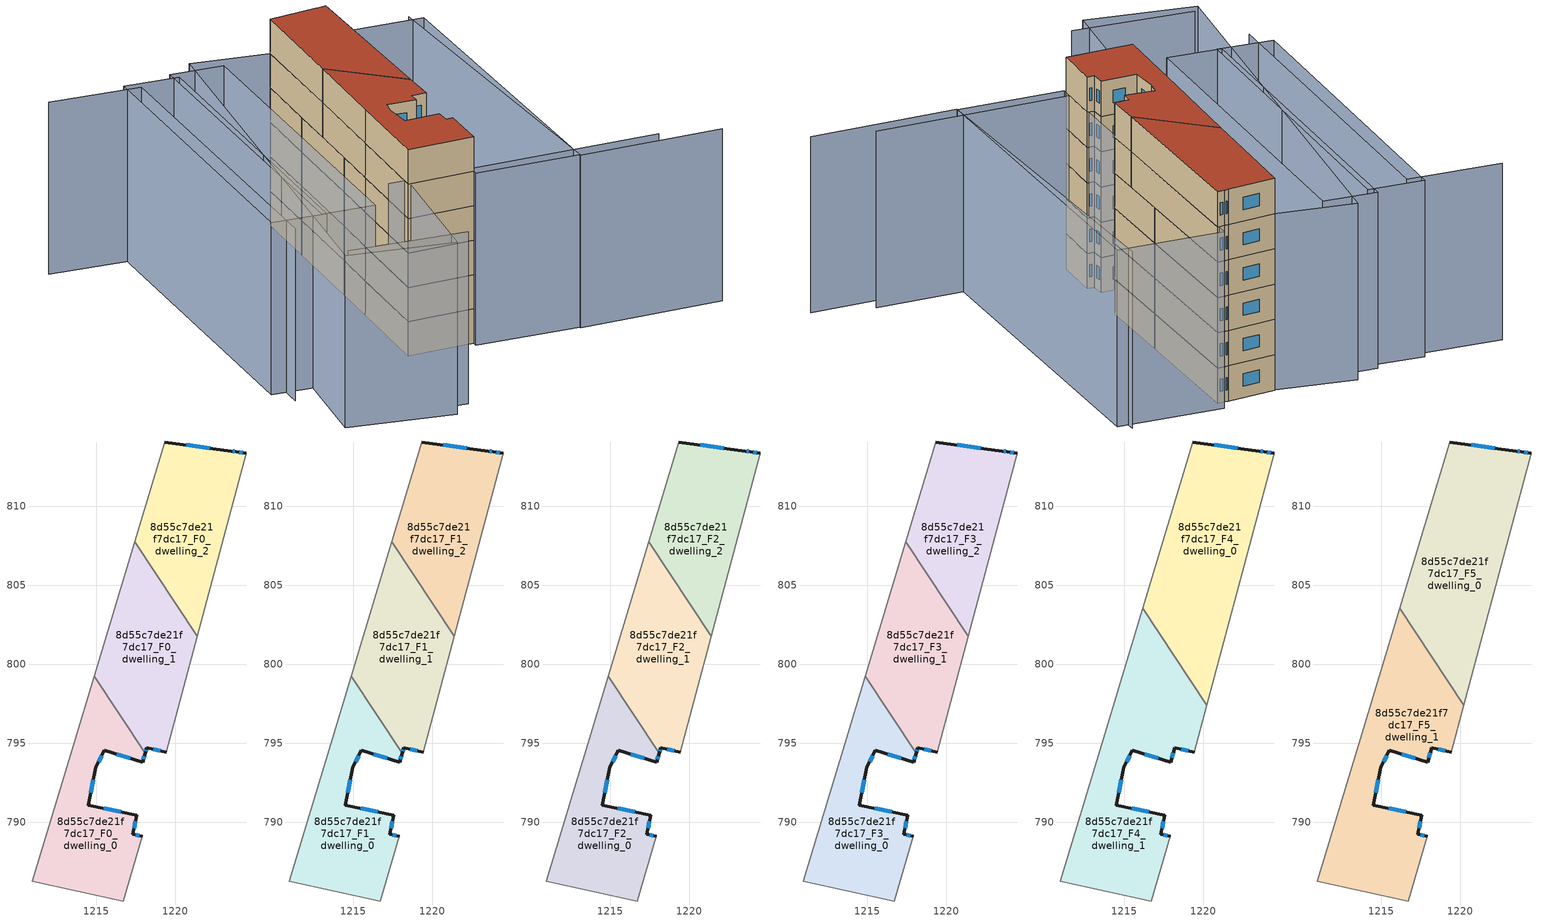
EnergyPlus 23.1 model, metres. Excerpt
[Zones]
8d55c7de21f7dc17_F0_dwelling_0
 floor ground (EU_floor_Construction): 1214.88,799.25 1218.1,794.38 1217.93,793.8 1215.51,794.57 1214.98,793.47 1214.49,791.08 1217.56,790.45 1217.31,789.24 1217.9,789.11 1216.69,785.01 1210.96,786.25 1213.59,794.94 z0
 wall outside (EU_wall_Construction): 1217.9,789.11 1217.31,789.24 1217.56,790.45 1214.49,791.08 1214.98,793.47 1215.51,794.57 1217.93,793.8 1218.1,794.38 z0:3
 wall adiabatic (EU_wall_Construction): 1214.88,799.25 1213.59,794.94 1210.96,786.25 1216.69,785.01 1217.9,789.11 z0:3
 wall to 8d55c7de21f7dc17_F0_dwelling_1 (EU_wall_Construction): 1218.1,794.38 1214.88,799.25 z0:3
 window (EU_Window_Construction): 1216.56,790.65 1215.49,790.88 / 1217.39,789.63 1217.48,790.06 / 1217.71,789.15 1217.5,789.2 / 1217.99,793.99 1218.05,794.19 / 1216.3,794.32 1217.14,794.05 / 1215.15,793.83 1215.34,794.21 / 1214.65,791.86 1214.82,792.69 z0.98:2.02
8d55c7de21f7dc17_F0_dwelling_1
 floor ground (EU_floor_Construction): 1217.44,807.76 1221.4,801.77 1219.44,794.42 1218.2,794.7 1218.1,794.38 1214.88,799.25 z0
 wall outside (EU_wall_Construction): 1218.1,794.38 1218.2,794.7 1219.44,794.42 z0:3
 wall adiabatic (EU_wall_Construction): 1217.44,807.76 1214.88,799.25 / 1219.44,794.42 1221.4,801.77 z0:3
 wall to 8d55c7de21f7dc17_F0_dwelling_2 (EU_wall_Construction): 1221.4,801.77 1217.44,807.76 z0:3
 window (EU_Window_Construction): 1218.6,794.61 1219.04,794.51 / 1218.13,794.48 1218.17,794.59 z0.98:2.02
8d55c7de21f7dc17_F0_dwelling_2
 floor ground (EU_floor_Construction): 1224.48,813.36 1221.4,801.77 1217.44,807.76 1219.34,814.07 1223.55,813.5 1223.85,813.46 z0
 wall outside (EU_wall_Construction): 1224.48,813.36 1223.85,813.46 1223.55,813.5 1219.34,814.07 z0:3
 wall adiabatic (EU_wall_Construction): 1221.4,801.77 1224.48,813.36 / 1219.34,814.07 1217.44,807.76 z0:3
 window (EU_Window_Construction): 1222.18,813.68 1220.71,813.88 / 1223.75,813.47 1223.65,813.49 / 1224.27,813.39 1224.05,813.43 z0.98:2.02
8d55c7de21f7dc17_F1_dwelling_0
 floor to 8d55c7de21f7dc17_F0_dwelling_0 (EU_floor_Construction): 1214.88,799.25 1218.1,794.38 1217.93,793.8 1215.51,794.57 1214.98,793.47 1214.49,791.08 1217.56,790.45 1217.31,789.24 1217.9,789.11 1216.69,785.01 1210.96,786.25 1213.59,794.94 z3
 wall outside (EU_wall_Construction): 1217.9,789.11 1217.31,789.24 1217.56,790.45 1214.49,791.08 1214.98,793.47 1215.51,794.57 1217.93,793.8 1218.1,794.38 z3:6
 wall adiabatic (EU_wall_Construction): 1214.88,799.25 1213.59,794.94 1210.96,786.25 1216.69,785.01 1217.9,789.11 z3:6
 wall to 8d55c7de21f7dc17_F1_dwelling_1 (EU_wall_Construction): 1218.1,794.38 1214.88,799.25 z3:6
 window (EU_Window_Construction): 1216.56,790.65 1215.49,790.88 / 1217.39,789.63 1217.48,790.06 / 1217.71,789.15 1217.5,789.2 / 1217.99,793.99 1218.05,794.19 / 1216.3,794.32 1217.14,794.05 / 1215.15,793.83 1215.34,794.21 / 1214.65,791.86 1214.82,792.69 z3.98:5.02
8d55c7de21f7dc17_F1_dwelling_1
 floor to 8d55c7de21f7dc17_F0_dwelling_1 (EU_floor_Construction): 1217.44,807.76 1221.4,801.77 1219.44,794.42 1218.2,794.7 1218.1,794.38 1214.88,799.25 z3
 wall outside (EU_wall_Construction): 1218.1,794.38 1218.2,794.7 1219.44,794.42 z3:6
 wall adiabatic (EU_wall_Construction): 1217.44,807.76 1214.88,799.25 / 1219.44,794.42 1221.4,801.77 z3:6
 wall to 8d55c7de21f7dc17_F1_dwelling_2 (EU_wall_Construction): 1221.4,801.77 1217.44,807.76 z3:6
 window (EU_Window_Construction): 1218.6,794.61 1219.04,794.51 / 1218.13,794.48 1218.17,794.59 z3.98:5.02
8d55c7de21f7dc17_F1_dwelling_2
 floor to 8d55c7de21f7dc17_F0_dwelling_2 (EU_floor_Construction): 1224.48,813.36 1221.4,801.77 1217.44,807.76 1219.34,814.07 1223.55,813.5 1223.85,813.46 z3
 wall outside (EU_wall_Construction): 1224.48,813.36 1223.85,813.46 1223.55,813.5 1219.34,814.07 z3:6
 wall adiabatic (EU_wall_Construction): 1221.4,801.77 1224.48,813.36 / 1219.34,814.07 1217.44,807.76 z3:6
 window (EU_Window_Construction): 1222.18,813.68 1220.71,813.88 / 1223.75,813.47 1223.65,813.49 / 1224.27,813.39 1224.05,813.43 z3.98:5.02
8d55c7de21f7dc17_F2_dwelling_0
 floor to 8d55c7de21f7dc17_F1_dwelling_0 (EU_floor_Construction): 1214.88,799.25 1218.1,794.38 1217.93,793.8 1215.51,794.57 1214.98,793.47 1214.49,791.08 1217.56,790.45 1217.31,789.24 1217.9,789.11 1216.69,785.01 1210.96,786.25 1213.59,794.94 z6
 wall outside (EU_wall_Construction): 1217.9,789.11 1217.31,789.24 1217.56,790.45 1214.49,791.08 1214.98,793.47 1215.51,794.57 1217.93,793.8 1218.1,794.38 z6:9
 wall adiabatic (EU_wall_Construction): 1214.88,799.25 1213.59,794.94 1210.96,786.25 1216.69,785.01 1217.9,789.11 z6:9
 wall to 8d55c7de21f7dc17_F2_dwelling_1 (EU_wall_Construction): 1218.1,794.38 1214.88,799.25 z6:9
 window (EU_Window_Construction): 1216.56,790.65 1215.49,790.88 / 1217.39,789.63 1217.48,790.06 / 1217.71,789.15 1217.5,789.2 / 1217.99,793.99 1218.05,794.19 / 1216.3,794.32 1217.14,794.05 / 1215.15,793.83 1215.34,794.21 / 1214.65,791.86 1214.82,792.69 z6.98:8.02
8d55c7de21f7dc17_F2_dwelling_1
 floor to 8d55c7de21f7dc17_F1_dwelling_1 (EU_floor_Construction): 1217.44,807.76 1221.4,801.77 1219.44,794.42 1218.2,794.7 1218.1,794.38 1214.88,799.25 z6
 wall outside (EU_wall_Construction): 1218.1,794.38 1218.2,794.7 1219.44,794.42 z6:9
 wall adiabatic (EU_wall_Construction): 1217.44,807.76 1214.88,799.25 / 1219.44,794.42 1221.4,801.77 z6:9
 wall to 8d55c7de21f7dc17_F2_dwelling_2 (EU_wall_Construction): 1221.4,801.77 1217.44,807.76 z6:9
 window (EU_Window_Construction): 1218.6,794.61 1219.04,794.51 / 1218.13,794.48 1218.17,794.59 z6.98:8.02
8d55c7de21f7dc17_F2_dwelling_2
 floor to 8d55c7de21f7dc17_F1_dwelling_2 (EU_floor_Construction): 1224.48,813.36 1221.4,801.77 1217.44,807.76 1219.34,814.07 1223.55,813.5 1223.85,813.46 z6
 wall outside (EU_wall_Construction): 1224.48,813.36 1223.85,813.46 1223.55,813.5 1219.34,814.07 z6:9
 wall adiabatic (EU_wall_Construction): 1221.4,801.77 1224.48,813.36 / 1219.34,814.07 1217.44,807.76 z6:9
 window (EU_Window_Construction): 1222.18,813.68 1220.71,813.88 / 1223.75,813.47 1223.65,813.49 / 1224.27,813.39 1224.05,813.43 z6.98:8.02
8d55c7de21f7dc17_F3_dwelling_0
 floor to 8d55c7de21f7dc17_F2_dwelling_0 (EU_floor_Construction): 1214.88,799.25 1218.1,794.38 1217.93,793.8 1215.51,794.57 1214.98,793.47 1214.49,791.08 1217.56,790.45 1217.31,789.24 1217.9,789.11 1216.69,785.01 1210.96,786.25 1213.59,794.94 z9
 wall outside (EU_wall_Construction): 1217.9,789.11 1217.31,789.24 1217.56,790.45 1214.49,791.08 1214.98,793.47 1215.51,794.57 1217.93,793.8 1218.1,794.38 z9:12
 wall adiabatic (EU_wall_Construction): 1214.88,799.25 1213.59,794.94 1210.96,786.25 1216.69,785.01 1217.9,789.11 z9:12
 wall to 8d55c7de21f7dc17_F3_dwelling_1 (EU_wall_Construction): 1218.1,794.38 1214.88,799.25 z9:12
 window (EU_Window_Construction): 1216.56,790.65 1215.49,790.88 / 1217.39,789.63 1217.48,790.06 / 1217.71,789.15 1217.5,789.2 / 1217.99,793.99 1218.05,794.19 / 1216.3,794.32 1217.14,794.05 / 1215.15,793.83 1215.34,794.21 / 1214.65,791.86 1214.82,792.69 z9.98:11.02
8d55c7de21f7dc17_F3_dwelling_1
 floor to 8d55c7de21f7dc17_F2_dwelling_1 (EU_floor_Construction): 1217.44,807.76 1221.4,801.77 1219.44,794.42 1218.2,794.7 1218.1,794.38 1214.88,799.25 z9
 wall outside (EU_wall_Construction): 1218.1,794.38 1218.2,794.7 1219.44,794.42 z9:12
 wall adiabatic (EU_wall_Construction): 1217.44,807.76 1214.88,799.25 / 1219.44,794.42 1221.4,801.77 z9:12
 wall to 8d55c7de21f7dc17_F3_dwelling_2 (EU_wall_Construction): 1221.4,801.77 1217.44,807.76 z9:12
 window (EU_Window_Construction): 1218.6,794.61 1219.04,794.51 / 1218.13,794.48 1218.17,794.59 z9.98:11.02
8d55c7de21f7dc17_F3_dwelling_2
 floor to 8d55c7de21f7dc17_F2_dwelling_2 (EU_floor_Construction): 1224.48,813.36 1221.4,801.77 1217.44,807.76 1219.34,814.07 1223.55,813.5 1223.85,813.46 z9
 wall outside (EU_wall_Construction): 1224.48,813.36 1223.85,813.46 1223.55,813.5 1219.34,814.07 z9:12
 wall adiabatic (EU_wall_Construction): 1221.4,801.77 1224.48,813.36 / 1219.34,814.07 1217.44,807.76 z9:12
 window (EU_Window_Construction): 1222.18,813.68 1220.71,813.88 / 1223.75,813.47 1223.65,813.49 / 1224.27,813.39 1224.05,813.43 z9.98:11.02
8d55c7de21f7dc17_F4_dwelling_0
 floor to 8d55c7de21f7dc17_F3_dwelling_2 (EU_floor_Construction): 1224.48,813.36 1221.4,801.77 1217.44,807.76 1219.34,814.07 1223.55,813.5 1223.85,813.46 z12
 floor to 8d55c7de21f7dc17_F3_dwelling_1 (EU_floor_Construction): 1217.44,807.76 1221.4,801.77 1220.23,797.4 1216.18,803.55 z12
 wall outside (EU_wall_Construction): 1224.48,813.36 1223.85,813.46 1223.55,813.5 1219.34,814.07 z12:15
 wall adiabatic (EU_wall_Construction): 1220.23,797.4 1224.48,813.36 / 1219.34,814.07 1216.18,803.55 z12:15
 wall to 8d55c7de21f7dc17_F4_dwelling_1 (EU_wall_Construction): 1216.18,803.55 1220.23,797.4 z12:15
 window (EU_Window_Construction): 1223.75,813.47 1223.65,813.49 / 1224.27,813.39 1224.05,813.43 / 1222.18,813.68 1220.71,813.88 z12.98:14.02
8d55c7de21f7dc17_F4_dwelling_1
 floor to 8d55c7de21f7dc17_F3_dwelling_0 (EU_floor_Construction): 1214.88,799.25 1218.1,794.38 1217.93,793.8 1215.51,794.57 1214.98,793.47 1214.49,791.08 1217.56,790.45 1217.31,789.24 1217.9,789.11 1216.69,785.01 1210.96,786.25 1213.59,794.94 z12
 floor to 8d55c7de21f7dc17_F3_dwelling_1 (EU_floor_Construction): 1216.18,803.55 1220.23,797.4 1219.44,794.42 1218.2,794.7 1218.1,794.38 1214.88,799.25 z12
 wall outside (EU_wall_Construction): 1217.9,789.11 1217.31,789.24 1217.56,790.45 1214.49,791.08 1214.98,793.47 1215.51,794.57 1217.93,793.8 1218.2,794.7 1219.44,794.42 z12:15
 wall adiabatic (EU_wall_Construction): 1216.18,803.55 1213.59,794.94 1210.96,786.25 1216.69,785.01 1217.9,789.11 / 1219.44,794.42 1220.23,797.4 z12:15
 window (EU_Window_Construction): 1215.15,793.83 1215.34,794.21 / 1214.65,791.86 1214.82,792.69 / 1216.56,790.65 1215.49,790.88 / 1217.39,789.63 1217.48,790.06 / 1217.71,789.15 1217.5,789.2 / 1218.6,794.61 1219.04,794.51 / 1218.02,794.09 1218.11,794.41 / 1216.3,794.32 1217.14,794.05 z12.98:14.02
8d55c7de21f7dc17_F5_dwelling_0
 floor to 8d55c7de21f7dc17_F4_dwelling_0 (EU_floor_Construction): 1224.48,813.36 1220.23,797.4 1216.18,803.55 1219.34,814.07 1223.55,813.5 1223.85,813.46 z15
 wall outside (EU_wall_Construction): 1224.48,813.36 1223.85,813.46 1223.55,813.5 1219.34,814.07 z15:18
 wall adiabatic (EU_wall_Construction): 1220.23,797.4 1224.48,813.36 / 1219.34,814.07 1216.18,803.55 z15:18
 wall to 8d55c7de21f7dc17_F5_dwelling_1 (EU_wall_Construction): 1216.18,803.55 1220.23,797.4 z15:18
 window (EU_Window_Construction): 1223.75,813.47 1223.65,813.49 / 1224.27,813.39 1224.05,813.43 / 1222.18,813.68 1220.71,813.88 z15.98:17.02
 roof outside (EU_roof_Construction): 1220.23,797.4 1224.48,813.36 1223.85,813.46 1223.55,813.5 1219.34,814.07 1216.18,803.55 z18
8d55c7de21f7dc17_F5_dwelling_1
 floor to 8d55c7de21f7dc17_F4_dwelling_1 (EU_floor_Construction): 1216.18,803.55 1220.23,797.4 1219.44,794.42 1218.2,794.7 1217.93,793.8 1215.51,794.57 1214.98,793.47 1214.49,791.08 1217.56,790.45 1217.31,789.24 1217.9,789.11 1216.69,785.01 1210.96,786.25 1213.59,794.94 z15
 wall outside (EU_wall_Construction): 1217.9,789.11 1217.31,789.24 1217.56,790.45 1214.49,791.08 1214.98,793.47 1215.51,794.57 1217.93,793.8 1218.2,794.7 1219.44,794.42 z15:18
 wall adiabatic (EU_wall_Construction): 1216.18,803.55 1213.59,794.94 1210.96,786.25 1216.69,785.01 1217.9,789.11 / 1219.44,794.42 1220.23,797.4 z15:18
 window (EU_Window_Construction): 1215.15,793.83 1215.34,794.21 / 1214.65,791.86 1214.82,792.69 / 1216.56,790.65 1215.49,790.88 / 1217.39,789.63 1217.48,790.06 / 1217.71,789.15 1217.5,789.2 / 1218.6,794.61 1219.04,794.51 / 1218.02,794.09 1218.11,794.41 / 1216.3,794.32 1217.14,794.05 z15.98:17.02
 roof outside (EU_roof_Construction): 1216.69,785.01 1217.9,789.11 1217.31,789.24 1217.56,790.45 1214.49,791.08 1214.98,793.47 1215.51,794.57 1217.93,793.8 1218.2,794.7 1219.44,794.42 1220.23,797.4 1216.18,803.55 1213.59,794.94 1210.96,786.25 z18
shading: 1198.59,778.7 1208.54,775.69 / 1209.84,787.36 1233.09,781.58 / 1237.71,779.18 1225.4,782.12 / 1225.4,782.12 1232.77,812.94 / 1199.2,817.54 1206.96,815.29 / 1206.96,815.29 1198.17,784.96 / 1221.77,813.11 1206.51,774.58 / 1206.51,774.58 1197.73,778.05 / 1197.73,778.05 1213,816.58 / 1213,816.58 1221.77,813.11 / 1233.53,811.98 1225.44,782.23 / 1225.44,782.23 1216.59,784.64 / 1216.59,784.64 1224.68,814.39 / 1224.68,814.39 1233.53,811.98 / 1214.86,814.52 1206.18,784.58 / 1206.18,784.58 1201.68,785.89 / 1201.68,785.89 1210.36,815.82 / 1210.36,815.82 1214.86,814.52 / 1210.64,814.95 1202.06,785.74 / 1202.06,785.74 1197.42,787.1 / 1197.42,787.1 1206,816.31 / 1206,816.31 1210.64,814.95 z0:15
[Building]
EU S2 Campaign: North Axis=0; Terrain=City; Solar Distribution=FullExterior
[Site:Location]
Bologna: Latitude=44.5; Longitude=11.25; Time Zone=1; Elevation=37
[SizingPeriod:WeatherFileDays]
AnnualSizingPeriod: Begin Month=1; Begin Day of Month=1; End Month=12; End Day of Month=31; Day of Week for Start Day=Monday; Use Weather File Daylight Saving Period=No; Use Weather File Rain and Snow Indicators=No
[MATERIAL]
EU_InternalMass_Material: Roughness=MediumRough; Thickness=0.1; Conductivity=1; Density=1800; Specific Heat=900; Thermal Absorptance=0.9; Solar Absorptance=0.7; Visible Absorptance=0.7
[MATERIAL:NOMASS] Roughness=MediumRough; Thermal Absorptance=0.9; Solar Absorptance=0.7; Visible Absorptance=0.7
Name | Thermal Resistance
EU_wall_NoMass | 0.905828
EU_roof_NoMass | 0.37593
EU_floor_NoMass | 0.67114
[WINDOWMATERIAL:SIMPLEGLAZINGSYSTEM]
EU_Window_SimpleGlazing: UFactor=4.52486; Solar Heat Gain Coefficient=0.85; Visible Transmittance=0.85
[CONSTRUCTION]
EU_wall_Construction: EU_wall_NoMass
EU_roof_Construction: EU_roof_NoMass
EU_floor_Construction: EU_floor_NoMass
EU_InternalMass_Construction: EU_InternalMass_Material
EU_Window_Construction: EU_Window_SimpleGlazing
[ZONE] Type=1; Multiplier=1; Ceiling Height=autocalculate; Floor Area=autocalculate; Part of Total Floor Area=Yes
Name | Volume
8d55c7de21f7dc17_F0_dwelling_0; 8d55c7de21f7dc17_F1_dwelling_0; 8d55c7de21f7dc17_F2_dwelling_0; 8d55c7de21f7dc17_F3_dwelling_0 | 147.1875
8d55c7de21f7dc17_F4_dwelling_0; 8d55c7de21f7dc17_F5_dwelling_0 | 220.783
8d55c7de21f7dc17_F0_dwelling_1; 8d55c7de21f7dc17_F1_dwelling_1; 8d55c7de21f7dc17_F2_dwelling_1; 8d55c7de21f7dc17_F3_dwelling_1; 8d55c7de21f7dc17_F0_dwelling_2; 8d55c7de21f7dc17_F1_dwelling_2; 8d55c7de21f7dc17_F2_dwelling_2; 8d55c7de21f7dc17_F3_dwelling_2 | 147.19
8d55c7de21f7dc17_F4_dwelling_1; 8d55c7de21f7dc17_F5_dwelling_1 | 220.776
[INTERNALMASS] Construction=EU_InternalMass_Construction
Name | Zone or ZoneList | Surface Area
8d55c7de21f7dc17_F0_dwelling_0_EU_InternalMass | 8d55c7de21f7dc17_F0_dwelling_0 | 49.0623
8d55c7de21f7dc17_F0_dwelling_1_EU_InternalMass | 8d55c7de21f7dc17_F0_dwelling_1 | 49.0632
8d55c7de21f7dc17_F0_dwelling_2_EU_InternalMass | 8d55c7de21f7dc17_F0_dwelling_2 | 49.0637
8d55c7de21f7dc17_F1_dwelling_0_EU_InternalMass | 8d55c7de21f7dc17_F1_dwelling_0 | 49.0623
8d55c7de21f7dc17_F1_dwelling_1_EU_InternalMass | 8d55c7de21f7dc17_F1_dwelling_1 | 49.0632
8d55c7de21f7dc17_F1_dwelling_2_EU_InternalMass | 8d55c7de21f7dc17_F1_dwelling_2 | 49.0637
8d55c7de21f7dc17_F2_dwelling_0_EU_InternalMass | 8d55c7de21f7dc17_F2_dwelling_0 | 49.0623
8d55c7de21f7dc17_F2_dwelling_1_EU_InternalMass | 8d55c7de21f7dc17_F2_dwelling_1 | 49.0632
8d55c7de21f7dc17_F2_dwelling_2_EU_InternalMass | 8d55c7de21f7dc17_F2_dwelling_2 | 49.0637
8d55c7de21f7dc17_F3_dwelling_0_EU_InternalMass | 8d55c7de21f7dc17_F3_dwelling_0 | 49.0623
8d55c7de21f7dc17_F3_dwelling_1_EU_InternalMass | 8d55c7de21f7dc17_F3_dwelling_1 | 49.0632
8d55c7de21f7dc17_F3_dwelling_2_EU_InternalMass | 8d55c7de21f7dc17_F3_dwelling_2 | 49.0637
8d55c7de21f7dc17_F4_dwelling_0_EU_InternalMass | 8d55c7de21f7dc17_F4_dwelling_0 | 73.5926
8d55c7de21f7dc17_F4_dwelling_1_EU_InternalMass | 8d55c7de21f7dc17_F4_dwelling_1 | 73.5906
8d55c7de21f7dc17_F5_dwelling_0_EU_InternalMass | 8d55c7de21f7dc17_F5_dwelling_0 | 73.5926
8d55c7de21f7dc17_F5_dwelling_1_EU_InternalMass | 8d55c7de21f7dc17_F5_dwelling_1 | 73.5906
[OTHEREQUIPMENT] Fuel Type=Electricity; Design Level Calculation Method=Watts/Area; Power per Zone Floor Area=1; Fraction Latent=0; Fraction Radiant=0; Fraction Lost=0; Carbon Dioxide Generation Rate=0; EndUse Subcategory=EU_Step8_InternalGains
Name | Zone or ZoneList or Space or SpaceList | Schedule
EU_Step8_InternalGain_8d55c7de21f7dc17_F0_dwelling_0_f000 | 8d55c7de21f7dc17_F0_dwelling_0 | EU_Step8_GainSchedule_8d55c7de21f7dc17_F0_dwelling_0_f000
EU_Step8_InternalGain_8d55c7de21f7dc17_F0_dwelling_1_f000 | 8d55c7de21f7dc17_F0_dwelling_1 | EU_Step8_GainSchedule_8d55c7de21f7dc17_F0_dwelling_1_f000
EU_Step8_InternalGain_8d55c7de21f7dc17_F0_dwelling_2_f000 | 8d55c7de21f7dc17_F0_dwelling_2 | EU_Step8_GainSchedule_8d55c7de21f7dc17_F0_dwelling_2_f000
EU_Step8_InternalGain_8d55c7de21f7dc17_F1_dwelling_0_f000 | 8d55c7de21f7dc17_F1_dwelling_0 | EU_Step8_GainSchedule_8d55c7de21f7dc17_F1_dwelling_0_f000
EU_Step8_InternalGain_8d55c7de21f7dc17_F1_dwelling_1_f000 | 8d55c7de21f7dc17_F1_dwelling_1 | EU_Step8_GainSchedule_8d55c7de21f7dc17_F1_dwelling_1_f000
EU_Step8_InternalGain_8d55c7de21f7dc17_F1_dwelling_2_f000 | 8d55c7de21f7dc17_F1_dwelling_2 | EU_Step8_GainSchedule_8d55c7de21f7dc17_F1_dwelling_2_f000
EU_Step8_InternalGain_8d55c7de21f7dc17_F2_dwelling_0_f000 | 8d55c7de21f7dc17_F2_dwelling_0 | EU_Step8_GainSchedule_8d55c7de21f7dc17_F2_dwelling_0_f000
EU_Step8_InternalGain_8d55c7de21f7dc17_F2_dwelling_1_f000 | 8d55c7de21f7dc17_F2_dwelling_1 | EU_Step8_GainSchedule_8d55c7de21f7dc17_F2_dwelling_1_f000
EU_Step8_InternalGain_8d55c7de21f7dc17_F2_dwelling_2_f000 | 8d55c7de21f7dc17_F2_dwelling_2 | EU_Step8_GainSchedule_8d55c7de21f7dc17_F2_dwelling_2_f000
EU_Step8_InternalGain_8d55c7de21f7dc17_F3_dwelling_0_f000 | 8d55c7de21f7dc17_F3_dwelling_0 | EU_Step8_GainSchedule_8d55c7de21f7dc17_F3_dwelling_0_f000
EU_Step8_InternalGain_8d55c7de21f7dc17_F3_dwelling_1_f000 | 8d55c7de21f7dc17_F3_dwelling_1 | EU_Step8_GainSchedule_8d55c7de21f7dc17_F3_dwelling_1_f000
EU_Step8_InternalGain_8d55c7de21f7dc17_F3_dwelling_2_f000 | 8d55c7de21f7dc17_F3_dwelling_2 | EU_Step8_GainSchedule_8d55c7de21f7dc17_F3_dwelling_2_f000
EU_Step8_InternalGain_8d55c7de21f7dc17_F4_dwelling_0_f000 | 8d55c7de21f7dc17_F4_dwelling_0 | EU_Step8_GainSchedule_8d55c7de21f7dc17_F4_dwelling_0_f000
EU_Step8_InternalGain_8d55c7de21f7dc17_F4_dwelling_1_f000 | 8d55c7de21f7dc17_F4_dwelling_1 | EU_Step8_GainSchedule_8d55c7de21f7dc17_F4_dwelling_1_f000
EU_Step8_InternalGain_8d55c7de21f7dc17_F5_dwelling_0_f000 | 8d55c7de21f7dc17_F5_dwelling_0 | EU_Step8_GainSchedule_8d55c7de21f7dc17_F5_dwelling_0_f000
EU_Step8_InternalGain_8d55c7de21f7dc17_F5_dwelling_1_f000 | 8d55c7de21f7dc17_F5_dwelling_1 | EU_Step8_GainSchedule_8d55c7de21f7dc17_F5_dwelling_1_f000
[ZONEVENTILATION:DESIGNFLOWRATE] Schedule=EU_AlwaysOn; Design Flow Rate Calculation Method=AirChanges/Hour; Air Changes per Hour=0.73129; Ventilation Type=Natural; Fan Pressure Rise=0; Fan Total Efficiency=1; Constant Term Coefficient=1; Temperature Term Coefficient=0; Velocity Term Coefficient=0; Velocity Squared Term Coefficient=0; Minimum Indoor Temperature=-100; Maximum Indoor Temperature=100; Delta Temperature=-100; Minimum Outdoor Temperature=-100; Maximum Outdoor Temperature=100; Maximum Wind Speed=40
Name | Zone or ZoneList or Space or SpaceList
EU_ConstantAir_8d55c7de21f7dc17_F0_dwelling_0 | 8d55c7de21f7dc17_F0_dwelling_0
EU_ConstantAir_8d55c7de21f7dc17_F0_dwelling_1 | 8d55c7de21f7dc17_F0_dwelling_1
EU_ConstantAir_8d55c7de21f7dc17_F0_dwelling_2 | 8d55c7de21f7dc17_F0_dwelling_2
EU_ConstantAir_8d55c7de21f7dc17_F1_dwelling_0 | 8d55c7de21f7dc17_F1_dwelling_0
EU_ConstantAir_8d55c7de21f7dc17_F1_dwelling_1 | 8d55c7de21f7dc17_F1_dwelling_1
EU_ConstantAir_8d55c7de21f7dc17_F1_dwelling_2 | 8d55c7de21f7dc17_F1_dwelling_2
EU_ConstantAir_8d55c7de21f7dc17_F2_dwelling_0 | 8d55c7de21f7dc17_F2_dwelling_0
EU_ConstantAir_8d55c7de21f7dc17_F2_dwelling_1 | 8d55c7de21f7dc17_F2_dwelling_1
EU_ConstantAir_8d55c7de21f7dc17_F2_dwelling_2 | 8d55c7de21f7dc17_F2_dwelling_2
EU_ConstantAir_8d55c7de21f7dc17_F3_dwelling_0 | 8d55c7de21f7dc17_F3_dwelling_0
EU_ConstantAir_8d55c7de21f7dc17_F3_dwelling_1 | 8d55c7de21f7dc17_F3_dwelling_1
EU_ConstantAir_8d55c7de21f7dc17_F3_dwelling_2 | 8d55c7de21f7dc17_F3_dwelling_2
EU_ConstantAir_8d55c7de21f7dc17_F4_dwelling_0 | 8d55c7de21f7dc17_F4_dwelling_0
EU_ConstantAir_8d55c7de21f7dc17_F4_dwelling_1 | 8d55c7de21f7dc17_F4_dwelling_1
EU_ConstantAir_8d55c7de21f7dc17_F5_dwelling_0 | 8d55c7de21f7dc17_F5_dwelling_0
EU_ConstantAir_8d55c7de21f7dc17_F5_dwelling_1 | 8d55c7de21f7dc17_F5_dwelling_1
[HVACTEMPLATE:THERMOSTAT] Constant Heating Setpoint=20; Constant Cooling Setpoint=50
EU_HeatOnly_8d55c7de21f7dc17_F0_dwelling_0; EU_HeatOnly_8d55c7de21f7dc17_F0_dwelling_1; EU_HeatOnly_8d55c7de21f7dc17_F0_dwelling_2; EU_HeatOnly_8d55c7de21f7dc17_F1_dwelling_0; EU_HeatOnly_8d55c7de21f7dc17_F1_dwelling_1; EU_HeatOnly_8d55c7de21f7dc17_F1_dwelling_2; EU_HeatOnly_8d55c7de21f7dc17_F2_dwelling_0; EU_HeatOnly_8d55c7de21f7dc17_F2_dwelling_1; EU_HeatOnly_8d55c7de21f7dc17_F2_dwelling_2; EU_HeatOnly_8d55c7de21f7dc17_F3_dwelling_0; EU_HeatOnly_8d55c7de21f7dc17_F3_dwelling_1; EU_HeatOnly_8d55c7de21f7dc17_F3_dwelling_2; EU_HeatOnly_8d55c7de21f7dc17_F4_dwelling_0; EU_HeatOnly_8d55c7de21f7dc17_F4_dwelling_1; EU_HeatOnly_8d55c7de21f7dc17_F5_dwelling_0; EU_HeatOnly_8d55c7de21f7dc17_F5_dwelling_1
[HVACTEMPLATE:ZONE:IDEALLOADSAIRSYSTEM] System Availability Schedule=EU_AlwaysOn; Maximum Heating Supply Air Temperature=50; Minimum Cooling Supply Air Temperature=13; Maximum Heating Supply Air Humidity Ratio=0.0156; Minimum Cooling Supply Air Humidity Ratio=0.0077; Heating Limit=NoLimit; Cooling Limit=NoLimit; Heating Availability Schedule=EU_AlwaysOn; Cooling Availability Schedule=EU_CoolingOff; Dehumidification Control Type=ConstantSensibleHeatRatio; Cooling Sensible Heat Ratio=0.7; Dehumidification Setpoint=60; Humidification Control Type=None; Humidification Setpoint=30; Outdoor Air Method=None; Outdoor Air Flow Rate per Person=0.00944; Outdoor Air Flow Rate per Zone Floor Area=0; Outdoor Air Flow Rate per Zone=0; Demand Controlled Ventilation Type=None; Outdoor Air Economizer Type=NoEconomizer; Heat Recovery Type=None; Sensible Heat Recovery Effectiveness=0.7; Latent Heat Recovery Effectiveness=0.65
Name | Template Thermostat
8d55c7de21f7dc17_F0_dwelling_0 | EU_HeatOnly_8d55c7de21f7dc17_F0_dwelling_0
8d55c7de21f7dc17_F0_dwelling_1 | EU_HeatOnly_8d55c7de21f7dc17_F0_dwelling_1
8d55c7de21f7dc17_F0_dwelling_2 | EU_HeatOnly_8d55c7de21f7dc17_F0_dwelling_2
8d55c7de21f7dc17_F1_dwelling_0 | EU_HeatOnly_8d55c7de21f7dc17_F1_dwelling_0
8d55c7de21f7dc17_F1_dwelling_1 | EU_HeatOnly_8d55c7de21f7dc17_F1_dwelling_1
8d55c7de21f7dc17_F1_dwelling_2 | EU_HeatOnly_8d55c7de21f7dc17_F1_dwelling_2
8d55c7de21f7dc17_F2_dwelling_0 | EU_HeatOnly_8d55c7de21f7dc17_F2_dwelling_0
8d55c7de21f7dc17_F2_dwelling_1 | EU_HeatOnly_8d55c7de21f7dc17_F2_dwelling_1
8d55c7de21f7dc17_F2_dwelling_2 | EU_HeatOnly_8d55c7de21f7dc17_F2_dwelling_2
8d55c7de21f7dc17_F3_dwelling_0 | EU_HeatOnly_8d55c7de21f7dc17_F3_dwelling_0
8d55c7de21f7dc17_F3_dwelling_1 | EU_HeatOnly_8d55c7de21f7dc17_F3_dwelling_1
8d55c7de21f7dc17_F3_dwelling_2 | EU_HeatOnly_8d55c7de21f7dc17_F3_dwelling_2
8d55c7de21f7dc17_F4_dwelling_0 | EU_HeatOnly_8d55c7de21f7dc17_F4_dwelling_0
8d55c7de21f7dc17_F4_dwelling_1 | EU_HeatOnly_8d55c7de21f7dc17_F4_dwelling_1
8d55c7de21f7dc17_F5_dwelling_0 | EU_HeatOnly_8d55c7de21f7dc17_F5_dwelling_0
8d55c7de21f7dc17_F5_dwelling_1 | EU_HeatOnly_8d55c7de21f7dc17_F5_dwelling_1
[SIZING:ZONE] Zone Cooling Design Supply Air Temperature Input Method=SupplyAirTemperature; Zone Cooling Design Supply Air Temperature=13; Zone Heating Design Supply Air Temperature Input Method=SupplyAirTemperature; Zone Heating Design Supply Air Temperature=50; Zone Cooling Design Supply Air Humidity Ratio=0.008; Zone Heating Design Supply Air Humidity Ratio=0.008; Cooling Design Air Flow Method=DesignDay; Cooling Design Air Flow Rate=0; Cooling Minimum Air Flow per Zone Floor Area=0.000762; Cooling Minimum Air Flow=0; Cooling Minimum Air Flow Fraction=0.2; Heating Design Air Flow Method=DesignDay; Heating Design Air Flow Rate=0; Heating Maximum Air Flow per Zone Floor Area=0.002032; Heating Maximum Air Flow=0.141576; Heating Maximum Air Flow Fraction=0.3; Account for Dedicated Outdoor Air System=No; Dedicated Outdoor Air System Control Strategy=NeutralSupplyAir; Dedicated Outdoor Air Low Setpoint Temperature for Design=autosize; Dedicated Outdoor Air High Setpoint Temperature for Design=autosize; Zone Load Sizing Method=Sensible Load Only No Latent Load; Zone Latent Cooling Design Supply Air Humidity Ratio Input Method=HumidityRatioDifference; Zone Cooling Design Supply Air Humidity Ratio Difference=0.005; Zone Latent Heating Design Supply Air Humidity Ratio Input Method=HumidityRatioDifference; Zone Humidification Design Supply Air Humidity Ratio Difference=0.005
8d55c7de21f7dc17_F0_dwelling_0; 8d55c7de21f7dc17_F0_dwelling_1; 8d55c7de21f7dc17_F0_dwelling_2; 8d55c7de21f7dc17_F1_dwelling_0; 8d55c7de21f7dc17_F1_dwelling_1; 8d55c7de21f7dc17_F1_dwelling_2; 8d55c7de21f7dc17_F2_dwelling_0; 8d55c7de21f7dc17_F2_dwelling_1; 8d55c7de21f7dc17_F2_dwelling_2; 8d55c7de21f7dc17_F3_dwelling_0; 8d55c7de21f7dc17_F3_dwelling_1; 8d55c7de21f7dc17_F3_dwelling_2; 8d55c7de21f7dc17_F4_dwelling_0; 8d55c7de21f7dc17_F4_dwelling_1; 8d55c7de21f7dc17_F5_dwelling_0; 8d55c7de21f7dc17_F5_dwelling_1
[SCHEDULE:CONSTANT]
Name | Hourly Value
EU_AlwaysOn | 1
EU_CoolingOff | 0
[SCHEDULE:FILE] Column Number=1; Rows to Skip at Top=0; Number of Hours of Data=8760; Column Separator=Comma; Interpolate to Timestep=No; Minutes per Item=60; Adjust Schedule for Daylight Savings=Yes
Name | File
EU_Step8_GainSchedule_8d55c7de21f7dc17_F0_dwelling_0_f000 | ../../schedules/8d55c7de21f7dc17/8d55c7de21f7dc17_F0_dwelling_0_f000_gain.csv
EU_Step8_GainSchedule_8d55c7de21f7dc17_F0_dwelling_1_f000 | ../../schedules/8d55c7de21f7dc17/8d55c7de21f7dc17_F0_dwelling_1_f000_gain.csv
EU_Step8_GainSchedule_8d55c7de21f7dc17_F0_dwelling_2_f000 | ../../schedules/8d55c7de21f7dc17/8d55c7de21f7dc17_F0_dwelling_2_f000_gain.csv
EU_Step8_GainSchedule_8d55c7de21f7dc17_F1_dwelling_0_f000 | ../../schedules/8d55c7de21f7dc17/8d55c7de21f7dc17_F1_dwelling_0_f000_gain.csv
EU_Step8_GainSchedule_8d55c7de21f7dc17_F1_dwelling_1_f000 | ../../schedules/8d55c7de21f7dc17/8d55c7de21f7dc17_F1_dwelling_1_f000_gain.csv
EU_Step8_GainSchedule_8d55c7de21f7dc17_F1_dwelling_2_f000 | ../../schedules/8d55c7de21f7dc17/8d55c7de21f7dc17_F1_dwelling_2_f000_gain.csv
EU_Step8_GainSchedule_8d55c7de21f7dc17_F2_dwelling_0_f000 | ../../schedules/8d55c7de21f7dc17/8d55c7de21f7dc17_F2_dwelling_0_f000_gain.csv
EU_Step8_GainSchedule_8d55c7de21f7dc17_F2_dwelling_1_f000 | ../../schedules/8d55c7de21f7dc17/8d55c7de21f7dc17_F2_dwelling_1_f000_gain.csv
EU_Step8_GainSchedule_8d55c7de21f7dc17_F2_dwelling_2_f000 | ../../schedules/8d55c7de21f7dc17/8d55c7de21f7dc17_F2_dwelling_2_f000_gain.csv
EU_Step8_GainSchedule_8d55c7de21f7dc17_F3_dwelling_0_f000 | ../../schedules/8d55c7de21f7dc17/8d55c7de21f7dc17_F3_dwelling_0_f000_gain.csv
EU_Step8_GainSchedule_8d55c7de21f7dc17_F3_dwelling_1_f000 | ../../schedules/8d55c7de21f7dc17/8d55c7de21f7dc17_F3_dwelling_1_f000_gain.csv
EU_Step8_GainSchedule_8d55c7de21f7dc17_F3_dwelling_2_f000 | ../../schedules/8d55c7de21f7dc17/8d55c7de21f7dc17_F3_dwelling_2_f000_gain.csv
EU_Step8_GainSchedule_8d55c7de21f7dc17_F4_dwelling_0_f000 | ../../schedules/8d55c7de21f7dc17/8d55c7de21f7dc17_F4_dwelling_0_f000_gain.csv
EU_Step8_GainSchedule_8d55c7de21f7dc17_F4_dwelling_1_f000 | ../../schedules/8d55c7de21f7dc17/8d55c7de21f7dc17_F4_dwelling_1_f000_gain.csv
EU_Step8_GainSchedule_8d55c7de21f7dc17_F5_dwelling_0_f000 | ../../schedules/8d55c7de21f7dc17/8d55c7de21f7dc17_F5_dwelling_0_f000_gain.csv
EU_Step8_GainSchedule_8d55c7de21f7dc17_F5_dwelling_1_f000 | ../../schedules/8d55c7de21f7dc17/8d55c7de21f7dc17_F5_dwelling_1_f000_gain.csv
